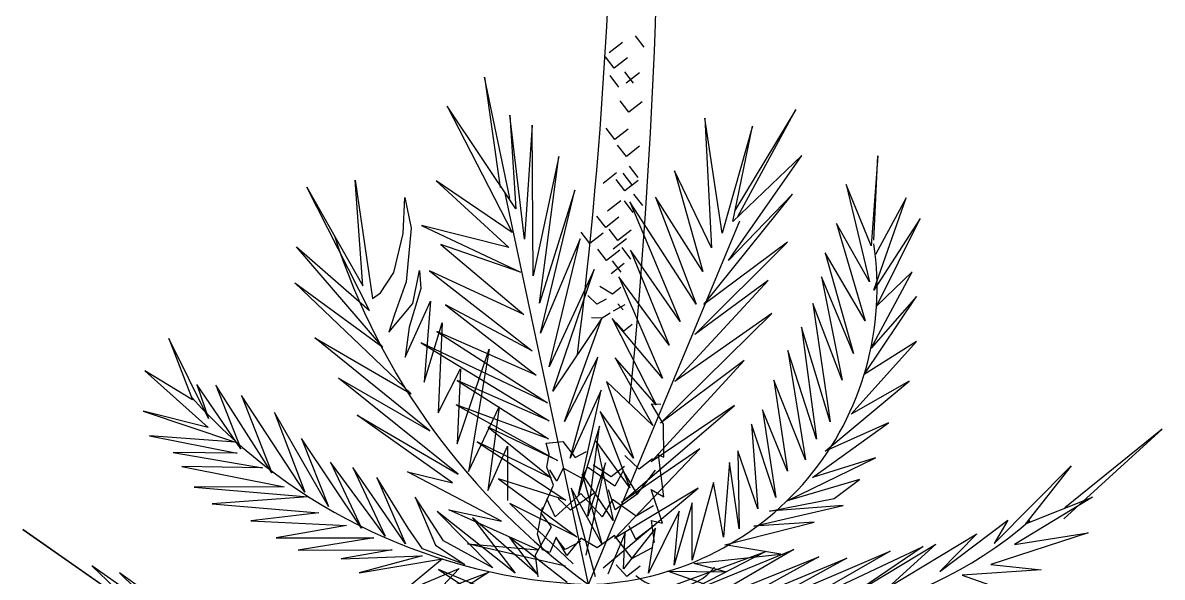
# Model space of a CAD drawing. Header units: millimetres. Extents: x 0 to 1800, y 0 to 1200.
# Drawn here: x 1654.2 to 1728.1, y 590.2 to 626.1 of the extents above; entities that cross this region are included whole.
import ezdxf

# ---------------------------------------------------------------- set-up
doc = ezdxf.new("R2010")
doc.units = ezdxf.units.MM

msp = doc.modelspace()

# ---------------------------------------------------------------- linework, layer by layer
at = {"color": 249}
msp.add_line((1694.515, 624.555), (1693.948, 625.296), dxfattribs=at)
msp.add_line((1694.515, 624.555), (1693.948, 625.296), dxfattribs=at)
at = {"color": 3}
for p, q in [((1693.102, 624.86), (1692.244, 624.184)), ((1693.102, 624.86), (1692.244, 624.184)), ((1692.572, 623.184), (1692.005, 623.925)), ((1692.572, 623.184), (1692.005, 623.925)), ((1693.431, 623.86), (1692.572, 623.184)), ((1693.431, 623.86), (1692.572, 623.184)), ((1693.811, 622.211), (1693.244, 622.952)), ((1693.811, 622.211), (1693.244, 622.952)), ((1694.206, 622.888), (1693.347, 622.212)), ((1694.206, 622.888), (1693.347, 622.212)), ((1685.804, 614.766), (1684.162, 622.616)), ((1684.162, 622.616), (1685.165, 615.452)), ((1685.804, 614.766), (1684.162, 622.616)), ((1684.162, 622.616), (1685.165, 615.452)), ((1692.871, 621.968), (1692.304, 622.709)), ((1692.871, 621.968), (1692.304, 622.709)), ((1686.181, 614.069), (1681.727, 620.722)), ((1681.727, 620.722), (1685.952, 612.52)), ((1686.181, 614.069), (1681.727, 620.722)), ((1681.727, 620.722), (1685.952, 612.52)), ((1693.51, 620.333), (1692.943, 621.075)), ((1693.51, 620.333), (1692.943, 621.075)), ((1694.368, 621.01), (1693.51, 620.333)), ((1694.368, 621.01), (1693.51, 620.333)), ((1686.751, 612.096), (1685.808, 620.149)), ((1685.808, 620.149), (1686.181, 614.069)), ((1686.751, 612.096), (1685.808, 620.149)), ((1685.808, 620.149), (1686.181, 614.069)), ((1699.573, 612.485), (1698.437, 619.959)), ((1698.437, 619.959), (1698.87, 611.543)), ((1699.573, 612.485), (1698.437, 619.959)), ((1698.437, 619.959), (1698.87, 611.543)), ((1704.337, 620.511), (1700.384, 613.96)), ((1704.337, 620.511), (1700.384, 613.96)), ((1700.593, 613.564), (1704.337, 620.511)), ((1700.593, 613.564), (1704.337, 620.511)), ((1687.256, 619.496), (1686.751, 612.096)), ((1687.256, 619.496), (1686.751, 612.096)), ((1687.302, 609.726), (1687.256, 619.496)), ((1687.302, 609.726), (1687.256, 619.496)), ((1692.603, 618.564), (1692.036, 619.305)), ((1692.603, 618.564), (1692.036, 619.305)), ((1693.461, 619.24), (1692.603, 618.564)), ((1693.461, 619.24), (1692.603, 618.564)), ((1701.535, 619.431), (1699.573, 612.485)), ((1701.535, 619.431), (1699.573, 612.485)), ((1700.267, 613.239), (1701.535, 619.431)), ((1700.267, 613.239), (1701.535, 619.431)), ((1693.356, 617.461), (1692.789, 618.203)), ((1693.356, 617.461), (1692.789, 618.203)), ((1694.214, 618.138), (1693.356, 617.461)), ((1694.214, 618.138), (1693.356, 617.461)), ((1688.965, 617.46), (1687.302, 609.726)), ((1688.965, 617.46), (1687.302, 609.726)), ((1687.714, 607.948), (1688.965, 617.46)), ((1687.714, 607.948), (1688.965, 617.46)), ((1699.984, 610.707), (1704.728, 617.526)), ((1699.984, 610.707), (1704.728, 617.526)), ((1704.728, 617.526), (1700.267, 613.239)), ((1704.728, 617.526), (1700.267, 613.239)), ((1709.652, 617.501), (1709.218, 611.658)), ((1709.652, 617.501), (1709.218, 611.658)), ((1709.402, 612.036), (1709.652, 617.501)), ((1709.402, 612.036), (1709.652, 617.501)), ((1692.707, 616.395), (1691.849, 615.719)), ((1692.707, 616.395), (1691.849, 615.719)), ((1693.717, 615.634), (1693.15, 616.375)), ((1693.717, 615.634), (1693.15, 616.375)), ((1694.121, 616.09), (1693.554, 616.831)), ((1694.121, 616.09), (1693.554, 616.831)), ((1698.87, 611.543), (1696.478, 616.531)), ((1696.478, 616.531), (1698.307, 609.998)), ((1698.87, 611.543), (1696.478, 616.531)), ((1696.478, 616.531), (1698.307, 609.998)), ((1676.27, 609.057), (1675.765, 615.916)), ((1675.765, 615.916), (1676.892, 608.243)), ((1676.27, 609.057), (1675.765, 615.916)), ((1675.765, 615.916), (1676.892, 608.243)), ((1685.952, 612.52), (1681.013, 615.876)), ((1681.013, 615.876), (1685.741, 611.556)), ((1685.952, 612.52), (1681.013, 615.876)), ((1681.013, 615.876), (1685.741, 611.556)), ((1693.255, 615.238), (1692.688, 615.979)), ((1693.255, 615.238), (1692.688, 615.979)), ((1694.113, 615.914), (1693.255, 615.238)), ((1694.113, 615.914), (1693.255, 615.238)), ((1709.218, 611.658), (1707.597, 615.637)), ((1707.597, 615.637), (1709.111, 609.317)), ((1709.218, 611.658), (1707.597, 615.637)), ((1707.597, 615.637), (1709.111, 609.317)), ((1676.69, 607.466), (1672.623, 615.473)), ((1672.623, 615.473), (1676.27, 609.057)), ((1676.69, 607.466), (1672.623, 615.473)), ((1672.623, 615.473), (1676.27, 609.057)), ((1678.887, 612.455), (1678.994, 614.796)), ((1678.887, 612.455), (1678.994, 614.796)), ((1678.994, 614.796), (1679.396, 612.819)), ((1678.994, 614.796), (1679.396, 612.819)), ((1690.891, 589.679), (1685.488, 615.078)), ((1690.891, 589.679), (1685.488, 615.078)), ((1690.018, 615.266), (1687.714, 607.948)), ((1690.018, 615.266), (1687.714, 607.948)), ((1687.782, 605.987), (1690.018, 615.266)), ((1687.782, 605.987), (1690.018, 615.266)), ((1694.413, 614.282), (1693.846, 615.023)), ((1694.413, 614.282), (1693.846, 615.023)), ((1698.307, 609.998), (1695.247, 614.828)), ((1695.247, 614.828), (1697.885, 607.871)), ((1698.307, 609.998), (1695.247, 614.828)), ((1695.247, 614.828), (1697.885, 607.871)), ((1698.376, 607.849), (1704.121, 615.009)), ((1698.376, 607.849), (1704.121, 615.009)), ((1704.121, 615.009), (1699.984, 610.707)), ((1704.121, 615.009), (1699.984, 610.707)), ((1709.397, 608.788), (1711.493, 614.779)), ((1709.397, 608.788), (1711.493, 614.779)), ((1711.493, 614.779), (1709.502, 611.094)), ((1711.493, 614.779), (1709.502, 611.094)), ((1692.999, 614.588), (1692.141, 613.911)), ((1692.999, 614.588), (1692.141, 613.911)), ((1693.792, 613.836), (1693.225, 614.577)), ((1693.792, 613.836), (1693.225, 614.577)), ((1697.885, 607.871), (1693.588, 614.517)), ((1693.588, 614.517), (1696.849, 606.746)), ((1697.885, 607.871), (1693.588, 614.517)), ((1693.588, 614.517), (1696.849, 606.746)), ((1690.891, 589.679), (1700.717, 613.289)), ((1690.891, 589.679), (1700.717, 613.289)), ((1692.014, 612.85), (1691.447, 613.591)), ((1692.014, 612.85), (1691.447, 613.591)), ((1692.872, 613.526), (1692.014, 612.85)), ((1692.872, 613.526), (1692.014, 612.85)), ((1712.406, 613.435), (1709.397, 608.788)), ((1712.406, 613.435), (1709.397, 608.788)), ((1709.596, 607.759), (1712.406, 613.435)), ((1709.596, 607.759), (1712.406, 613.435)), ((1679.396, 612.819), (1679.069, 609.316)), ((1679.396, 612.819), (1679.069, 609.316)), ((1685.741, 611.556), (1680.064, 612.988)), ((1680.064, 612.988), (1686.485, 609.951)), ((1685.741, 611.556), (1680.064, 612.988)), ((1680.064, 612.988), (1686.485, 609.951)), ((1690.991, 611.818), (1690.424, 612.559)), ((1690.991, 611.818), (1690.424, 612.559)), ((1692.802, 612.005), (1692.235, 612.746)), ((1692.802, 612.005), (1692.235, 612.746)), ((1693.661, 612.681), (1692.802, 612.005)), ((1693.661, 612.681), (1692.802, 612.005)), ((1709.111, 609.317), (1706.989, 613.12)), ((1706.989, 613.12), (1708.838, 606.785)), ((1709.111, 609.317), (1706.989, 613.12)), ((1706.989, 613.12), (1708.838, 606.785)), ((1678.28, 609.938), (1678.887, 612.455)), ((1678.28, 609.938), (1678.887, 612.455)), ((1690.366, 612.119), (1687.782, 605.987)), ((1690.366, 612.119), (1687.782, 605.987)), ((1688.343, 603.815), (1690.366, 612.119)), ((1688.343, 603.815), (1690.366, 612.119)), ((1691.85, 612.494), (1690.991, 611.818)), ((1691.85, 612.494), (1690.991, 611.818)), ((1693.359, 612.114), (1692.5, 611.438)), ((1693.359, 612.114), (1692.5, 611.438)), ((1697.796, 605.917), (1703.811, 611.904)), ((1697.796, 605.917), (1703.811, 611.904)), ((1703.811, 611.904), (1698.376, 607.849)), ((1703.811, 611.904), (1698.376, 607.849)), ((1677.566, 605.081), (1671.953, 611.599)), ((1671.953, 611.599), (1676.69, 607.466)), ((1677.566, 605.081), (1671.953, 611.599)), ((1671.953, 611.599), (1676.69, 607.466)), ((1686.485, 609.951), (1681.318, 611.758)), ((1681.318, 611.758), (1686.695, 607.209)), ((1686.485, 609.951), (1681.318, 611.758)), ((1681.318, 611.758), (1686.695, 607.209)), ((1692.073, 610.701), (1691.506, 611.443)), ((1692.073, 610.701), (1691.506, 611.443)), ((1692.931, 611.378), (1692.073, 610.701)), ((1692.931, 611.378), (1692.073, 610.701)), ((1693.654, 610.805), (1693.087, 611.546)), ((1693.654, 610.805), (1693.087, 611.546)), ((1696.849, 606.746), (1693.613, 611.385)), ((1693.613, 611.385), (1696.119, 605.219)), ((1696.849, 606.746), (1693.613, 611.385)), ((1693.613, 611.385), (1696.119, 605.219)), ((1708.838, 606.785), (1706.242, 611.207)), ((1706.242, 611.207), (1708.081, 604.674)), ((1708.838, 606.785), (1706.242, 611.207)), ((1706.242, 611.207), (1708.081, 604.674)), ((1693.217, 610.514), (1692.358, 609.838)), ((1693.217, 610.514), (1692.358, 609.838)), ((1693.014, 609.943), (1692.447, 610.684)), ((1693.014, 609.943), (1692.447, 610.684)), ((1677.402, 608.606), (1678.28, 609.938)), ((1677.402, 608.606), (1678.28, 609.938)), ((1679.498, 607.924), (1679.93, 610.062)), ((1679.498, 607.924), (1679.93, 610.062)), ((1679.93, 610.062), (1680.034, 608.885)), ((1679.93, 610.062), (1680.034, 608.885)), ((1686.695, 607.209), (1680.579, 610.033)), ((1680.579, 610.033), (1687.237, 604.839)), ((1686.695, 607.209), (1680.579, 610.033)), ((1680.579, 610.033), (1687.237, 604.839)), ((1691.261, 610.132), (1688.343, 603.815)), ((1691.261, 610.132), (1688.343, 603.815)), ((1688.596, 602.232), (1691.261, 610.132)), ((1688.596, 602.232), (1691.261, 610.132)), ((1696.119, 605.219), (1692.874, 609.659)), ((1692.874, 609.659), (1695.697, 603.081)), ((1696.119, 605.219), (1692.874, 609.659)), ((1692.874, 609.659), (1695.697, 603.081)), ((1708.081, 604.674), (1706.013, 609.646)), ((1706.013, 609.646), (1707.343, 602.948)), ((1708.081, 604.674), (1706.013, 609.646)), ((1706.013, 609.646), (1707.343, 602.948)), ((1709.225, 605.02), (1711.884, 609.976)), ((1709.225, 605.02), (1711.884, 609.976)), ((1711.884, 609.976), (1709.596, 607.759)), ((1711.884, 609.976), (1709.596, 607.759)), ((1679.398, 602.066), (1671.846, 609.258)), ((1671.846, 609.258), (1677.566, 605.081)), ((1679.398, 602.066), (1671.846, 609.258)), ((1671.846, 609.258), (1677.566, 605.081)), ((1679.069, 609.316), (1678.323, 607.204)), ((1679.069, 609.316), (1678.323, 607.204)), ((1680.034, 608.885), (1679.27, 606.375)), ((1680.034, 608.885), (1679.27, 606.375)), ((1692.449, 608.536), (1691.644, 609.018)), ((1692.449, 608.536), (1691.644, 609.018)), ((1692.99, 608.957), (1692.449, 608.536)), ((1692.99, 608.957), (1692.449, 608.536)), ((1696.504, 602.857), (1702.555, 609.417)), ((1696.504, 602.857), (1702.555, 609.417)), ((1702.555, 609.417), (1697.796, 605.917)), ((1702.555, 609.417), (1697.796, 605.917)), ((1676.892, 608.243), (1677.402, 608.606)), ((1676.892, 608.243), (1677.402, 608.606)), ((1691.434, 607.867), (1690.859, 608.432)), ((1691.434, 607.867), (1690.859, 608.432)), ((1692.05, 608.202), (1691.434, 607.867)), ((1692.05, 608.202), (1691.434, 607.867)), ((1708.782, 603.305), (1712.175, 608.368)), ((1708.782, 603.305), (1712.175, 608.368)), ((1712.175, 608.368), (1709.225, 605.02)), ((1712.175, 608.368), (1709.225, 605.02)), ((1677.945, 606.049), (1679.498, 607.924)), ((1677.945, 606.049), (1679.498, 607.924)), ((1679.013, 604.428), (1680.657, 608.071)), ((1679.013, 604.428), (1680.657, 608.071)), ((1680.657, 608.071), (1680.25, 602.812)), ((1680.657, 608.071), (1680.25, 602.812)), ((1687.237, 604.839), (1681.631, 607.827)), ((1681.631, 607.827), (1687.5, 603.267)), ((1687.237, 604.839), (1681.631, 607.827)), ((1681.631, 607.827), (1687.5, 603.267)), ((1693.263, 607.824), (1692.496, 607.413)), ((1693.263, 607.824), (1692.496, 607.413)), ((1693.151, 607.519), (1692.794, 607.898)), ((1693.151, 607.519), (1692.794, 607.898)), ((1707.343, 602.948), (1705.442, 607.913)), ((1705.442, 607.913), (1706.569, 600.24)), ((1707.343, 602.948), (1705.442, 607.913)), ((1705.442, 607.913), (1706.569, 600.24)), ((1678.323, 607.204), (1677.945, 606.049)), ((1678.323, 607.204), (1677.945, 606.049)), ((1680.25, 602.812), (1681.41, 606.664)), ((1680.25, 602.812), (1681.41, 606.664)), ((1681.41, 606.664), (1681.143, 600.813)), ((1681.41, 606.664), (1681.143, 600.813)), ((1691.767, 606.978), (1688.596, 602.232)), ((1691.767, 606.978), (1688.596, 602.232)), ((1689.333, 600.252), (1691.767, 606.978)), ((1689.333, 600.252), (1691.767, 606.978)), ((1691.776, 606.96), (1691.098, 606.991)), ((1691.776, 606.96), (1691.098, 606.991)), ((1692.313, 607.287), (1691.776, 606.96)), ((1692.313, 607.287), (1691.776, 606.96)), ((1695.697, 603.081), (1692.426, 606.948)), ((1692.426, 606.948), (1695.292, 601.34)), ((1695.697, 603.081), (1692.426, 606.948)), ((1692.426, 606.948), (1695.292, 601.34)), ((1693.186, 606.127), (1692.69, 606.689)), ((1693.186, 606.127), (1692.69, 606.689)), ((1695.563, 600.155), (1702.782, 607.261)), ((1695.563, 600.155), (1702.782, 607.261)), ((1702.782, 607.261), (1696.504, 602.857)), ((1702.782, 607.261), (1696.504, 602.857)), ((1679.27, 606.375), (1679.013, 604.428)), ((1679.27, 606.375), (1679.013, 604.428)), ((1687.5, 603.267), (1681.059, 606.094)), ((1681.059, 606.094), (1688.236, 601.475)), ((1687.5, 603.267), (1681.059, 606.094)), ((1681.059, 606.094), (1688.236, 601.475)), ((1693.728, 606.56), (1693.186, 606.127)), ((1693.728, 606.56), (1693.186, 606.127)), ((1706.569, 600.24), (1704.712, 606.387)), ((1704.712, 606.387), (1705.69, 599.107)), ((1706.569, 600.24), (1704.712, 606.387)), ((1704.712, 606.387), (1705.69, 599.107)), ((1666.259, 600.449), (1663.689, 605.644)), ((1663.689, 605.644), (1665.211, 601.658)), ((1666.259, 600.449), (1663.689, 605.644)), ((1663.689, 605.644), (1665.211, 601.658)), ((1680.599, 599.666), (1673.161, 605.681)), ((1673.161, 605.681), (1679.398, 602.066)), ((1680.599, 599.666), (1673.161, 605.681)), ((1673.161, 605.681), (1679.398, 602.066)), ((1688.236, 601.475), (1680.041, 605.367)), ((1680.041, 605.367), (1688.35, 600.297)), ((1688.236, 601.475), (1680.041, 605.367)), ((1680.041, 605.367), (1688.35, 600.297)), ((1707.926, 600.729), (1712.171, 605.46)), ((1707.926, 600.729), (1712.171, 605.46)), ((1712.171, 605.46), (1708.782, 603.305)), ((1712.171, 605.46), (1708.782, 603.305)), ((1682.372, 598.811), (1684.455, 604.966)), ((1682.372, 598.811), (1684.455, 604.966)), ((1684.455, 604.966), (1683.108, 597.018)), ((1684.455, 604.966), (1683.108, 597.018)), ((1691.494, 604.445), (1689.333, 600.252)), ((1691.494, 604.445), (1689.333, 600.252)), ((1689.717, 597.889), (1691.494, 604.445)), ((1689.717, 597.889), (1691.494, 604.445)), ((1705.69, 599.107), (1703.825, 604.868)), ((1703.825, 604.868), (1704.979, 597.779)), ((1705.69, 599.107), (1703.825, 604.868)), ((1703.825, 604.868), (1704.979, 597.779)), ((1681.143, 600.813), (1682.594, 603.679)), ((1681.143, 600.813), (1682.594, 603.679)), ((1682.594, 603.679), (1682.372, 598.811)), ((1682.594, 603.679), (1682.372, 598.811)), ((1695.292, 601.34), (1692.634, 604.393)), ((1692.634, 604.393), (1695.063, 599.991)), ((1695.292, 601.34), (1692.634, 604.393)), ((1692.634, 604.393), (1695.063, 599.991)), ((1694.956, 597.65), (1700.998, 604.211)), ((1694.956, 597.65), (1700.998, 604.211)), ((1700.998, 604.211), (1695.563, 600.155)), ((1700.998, 604.211), (1695.563, 600.155)), ((1665.211, 601.658), (1662.135, 603.545)), ((1662.135, 603.545), (1666.233, 599.875)), ((1665.211, 601.658), (1662.135, 603.545)), ((1662.135, 603.545), (1666.233, 599.875)), ((1682.44, 596.849), (1674.686, 603.066)), ((1674.686, 603.066), (1680.599, 599.666)), ((1682.44, 596.849), (1674.686, 603.066)), ((1674.686, 603.066), (1680.599, 599.666)), ((1704.979, 597.779), (1702.91, 602.951)), ((1702.91, 602.951), (1703.794, 597.048)), ((1704.979, 597.779), (1702.91, 602.951)), ((1702.91, 602.951), (1703.794, 597.048)), ((1668.355, 598.477), (1665.503, 602.664)), ((1665.503, 602.664), (1666.259, 600.449)), ((1668.355, 598.477), (1665.503, 602.664)), ((1665.503, 602.664), (1666.259, 600.449)), ((1670.363, 596.931), (1666.722, 602.609)), ((1666.722, 602.609), (1668.355, 598.477)), ((1670.363, 596.931), (1666.722, 602.609)), ((1666.722, 602.609), (1668.355, 598.477)), ((1688.35, 600.297), (1682.392, 602.914)), ((1682.392, 602.914), (1688.296, 599.127)), ((1688.35, 600.297), (1682.392, 602.914)), ((1682.392, 602.914), (1688.296, 599.127)), ((1691.72, 602.289), (1689.717, 597.889)), ((1691.72, 602.289), (1689.717, 597.889)), ((1690.259, 595.519), (1691.72, 602.289)), ((1690.259, 595.519), (1691.72, 602.289)), ((1695.063, 599.991), (1692.072, 602.859)), ((1692.072, 602.859), (1693.815, 597.89)), ((1695.063, 599.991), (1692.072, 602.859)), ((1692.072, 602.859), (1693.815, 597.89)), ((1706.241, 598.343), (1711.688, 602.879)), ((1706.241, 598.343), (1711.688, 602.879)), ((1711.688, 602.879), (1707.926, 600.729)), ((1711.688, 602.879), (1707.926, 600.729)), ((1672.493, 595.673), (1668.396, 601.946)), ((1668.396, 601.946), (1670.363, 596.931)), ((1672.493, 595.673), (1668.396, 601.946)), ((1668.396, 601.946), (1670.363, 596.931)), ((1666.233, 599.875), (1662.016, 600.936)), ((1662.016, 600.936), (1668.012, 598.926)), ((1666.233, 599.875), (1662.016, 600.936)), ((1662.016, 600.936), (1668.012, 598.926)), ((1674.036, 594.735), (1670.542, 600.84)), ((1670.542, 600.84), (1672.493, 595.673)), ((1674.036, 594.735), (1670.542, 600.84)), ((1670.542, 600.84), (1672.493, 595.673)), ((1688.296, 599.127), (1682.32, 601.346)), ((1682.32, 601.346), (1688.883, 597.728)), ((1688.296, 599.127), (1682.32, 601.346)), ((1682.32, 601.346), (1688.883, 597.728)), ((1683.108, 597.018), (1685.102, 601.219)), ((1683.108, 597.018), (1685.102, 601.219)), ((1685.102, 601.219), (1684.362, 595.788)), ((1685.102, 601.219), (1684.362, 595.788)), ((1693.815, 597.89), (1691.658, 600.92)), ((1691.658, 600.92), (1693.569, 595.955)), ((1693.815, 597.89), (1691.658, 600.92)), ((1691.658, 600.92), (1693.569, 595.955)), ((1693.033, 594.994), (1700.373, 601.308)), ((1693.033, 594.994), (1700.373, 601.308)), ((1700.373, 601.308), (1694.956, 597.65)), ((1700.373, 601.308), (1694.956, 597.65)), ((1695.757, 600.088), (1694.98, 601.413)), ((1694.98, 601.413), (1695.58, 601.386)), ((1695.757, 600.088), (1694.98, 601.413)), ((1694.98, 601.413), (1695.58, 601.386)), ((1703.794, 597.048), (1702.173, 601.027)), ((1702.173, 601.027), (1703.055, 595.322)), ((1703.794, 597.048), (1702.173, 601.027)), ((1702.173, 601.027), (1703.055, 595.322)), ((1682.089, 596.279), (1675.887, 600.666)), ((1675.887, 600.666), (1682.44, 596.849)), ((1682.089, 596.279), (1675.887, 600.666)), ((1675.887, 600.666), (1682.44, 596.849)), ((1695.777, 597.941), (1695.757, 600.088)), ((1695.777, 597.941), (1695.757, 600.088)), ((1703.055, 595.322), (1701.47, 600.085)), ((1701.47, 600.085), (1701.879, 594.59)), ((1703.055, 595.322), (1701.47, 600.085)), ((1701.47, 600.085), (1701.879, 594.59)), ((1705.425, 596.633), (1710.344, 600.185)), ((1705.425, 596.633), (1710.344, 600.185)), ((1710.344, 600.185), (1706.241, 598.343)), ((1710.344, 600.185), (1706.241, 598.343)), ((1668.012, 598.926), (1662.425, 599.322)), ((1662.425, 599.322), (1668.106, 598.195)), ((1668.012, 598.926), (1662.425, 599.322)), ((1662.425, 599.322), (1668.106, 598.195)), ((1688.883, 597.728), (1684.391, 599.891)), ((1684.391, 599.891), (1688.505, 596.573)), ((1688.883, 597.728), (1684.391, 599.891)), ((1684.391, 599.891), (1688.505, 596.573)), ((1691.614, 599.949), (1690.259, 595.519)), ((1691.614, 599.949), (1690.259, 595.519)), ((1690.855, 594.12), (1691.614, 599.949)), ((1690.855, 594.12), (1691.614, 599.949)), ((1721.721, 593.954), (1728.102, 599.764)), ((1721.721, 593.954), (1728.102, 599.764)), ((1728.102, 599.764), (1721.794, 594.668)), ((1728.102, 599.764), (1721.794, 594.668)), ((1676.168, 593.336), (1672.287, 599.165)), ((1672.287, 599.165), (1674.036, 594.735)), ((1676.168, 593.336), (1672.287, 599.165)), ((1672.287, 599.165), (1674.036, 594.735)), ((1688.505, 596.573), (1683.688, 598.938)), ((1683.688, 598.938), (1689.425, 595.159)), ((1688.505, 596.573), (1683.688, 598.938)), ((1683.688, 598.938), (1689.425, 595.159)), ((1684.362, 595.788), (1685.645, 598.661)), ((1684.362, 595.788), (1685.645, 598.661)), ((1685.645, 598.661), (1685.652, 595.143)), ((1685.645, 598.661), (1685.652, 595.143)), ((1688.146, 598.864), (1689.224, 598.955)), ((1688.146, 598.864), (1689.224, 598.955)), ((1688.35, 598.139), (1688.146, 598.864)), ((1688.35, 598.139), (1688.146, 598.864)), ((1689.224, 598.955), (1690.024, 597.922)), ((1689.224, 598.955), (1690.024, 597.922)), ((1693.569, 595.955), (1691.402, 598.985)), ((1691.402, 598.985), (1692.488, 593.846)), ((1693.569, 595.955), (1691.402, 598.985)), ((1691.402, 598.985), (1692.488, 593.846)), ((1668.106, 598.195), (1663.962, 598.243)), ((1663.962, 598.243), (1669.767, 597.252)), ((1668.106, 598.195), (1663.962, 598.243)), ((1663.962, 598.243), (1669.767, 597.252)), ((1688.193, 597.29), (1688.35, 598.139)), ((1688.193, 597.29), (1688.35, 598.139)), ((1690.024, 597.922), (1690.761, 598.311)), ((1690.024, 597.922), (1690.761, 598.311)), ((1692.592, 592.669), (1698.116, 598.479)), ((1692.592, 592.669), (1698.116, 598.479)), ((1698.116, 598.479), (1693.033, 594.994)), ((1698.116, 598.479), (1693.033, 594.994)), ((1694.185, 597.158), (1693.261, 598.056)), ((1694.185, 597.158), (1693.261, 598.056)), ((1695.053, 597.833), (1694.185, 597.158)), ((1695.053, 597.833), (1694.185, 597.158)), ((1695.778, 595.373), (1695.43, 598.098)), ((1695.43, 598.098), (1695.777, 597.941)), ((1695.778, 595.373), (1695.43, 598.098)), ((1695.43, 598.098), (1695.777, 597.941)), ((1701.879, 594.59), (1700.574, 598.367)), ((1700.574, 598.367), (1700.667, 593.285)), ((1701.879, 594.59), (1700.574, 598.367)), ((1700.574, 598.367), (1700.667, 593.285)), ((1703.779, 595.113), (1709.511, 597.901)), ((1703.779, 595.113), (1709.511, 597.901)), ((1709.511, 597.901), (1705.425, 596.633)), ((1709.511, 597.901), (1705.425, 596.633)), ((1669.767, 597.252), (1664.531, 597.338)), ((1664.531, 597.338), (1671.169, 596.027)), ((1669.767, 597.252), (1664.531, 597.338)), ((1664.531, 597.338), (1671.169, 596.027)), ((1677.721, 592.82), (1674.167, 597.625)), ((1674.167, 597.625), (1676.168, 593.336)), ((1677.721, 592.82), (1674.167, 597.625)), ((1674.167, 597.625), (1676.168, 593.336)), ((1679.038, 592.326), (1675.609, 597.267)), ((1675.609, 597.267), (1677.721, 592.82)), ((1679.038, 592.326), (1675.609, 597.267)), ((1675.609, 597.267), (1677.721, 592.82)), ((1688.623, 596.133), (1688.193, 597.29)), ((1688.623, 596.133), (1688.193, 597.29)), ((1688.846, 596.381), (1688.397, 597.129)), ((1688.846, 596.381), (1688.397, 597.129)), ((1689.259, 597.23), (1688.846, 596.381)), ((1689.259, 597.23), (1688.846, 596.381)), ((1690.441, 596.59), (1689.259, 597.23)), ((1690.441, 596.59), (1689.259, 597.23)), ((1690.838, 597.299), (1690.441, 596.59)), ((1690.838, 597.299), (1690.441, 596.59)), ((1690.739, 591.581), (1691.998, 597.586)), ((1690.739, 591.581), (1691.998, 597.586)), ((1692.613, 596.057), (1690.838, 597.299)), ((1692.613, 596.057), (1690.838, 597.299)), ((1691.998, 597.586), (1690.855, 594.12)), ((1691.998, 597.586), (1690.855, 594.12)), ((1692.361, 596.678), (1691.194, 597.435)), ((1692.361, 596.678), (1691.194, 597.435)), ((1693.228, 597.342), (1692.361, 596.678)), ((1693.228, 597.342), (1692.361, 596.678)), ((1693.141, 597.053), (1692.613, 596.057)), ((1693.141, 597.053), (1692.613, 596.057)), ((1694.048, 595.557), (1693.141, 597.053)), ((1694.048, 595.557), (1693.141, 597.053)), ((1695.222, 597.099), (1694.048, 595.557)), ((1695.222, 597.099), (1694.048, 595.557)), ((1700.047, 597.606), (1699.657, 592.745)), ((1700.047, 597.606), (1699.657, 592.745)), ((1700.667, 593.285), (1700.047, 597.606)), ((1700.667, 593.285), (1700.047, 597.606)), ((1717.201, 592.332), (1722.198, 597.381)), ((1717.201, 592.332), (1722.198, 597.381)), ((1722.198, 597.381), (1719.229, 593.611)), ((1722.198, 597.381), (1719.229, 593.611)), ((1679.212, 593.338), (1677.165, 596.621)), ((1677.165, 596.621), (1679.038, 592.326)), ((1679.212, 593.338), (1677.165, 596.621)), ((1677.165, 596.621), (1679.038, 592.326)), ((1685.255, 593.789), (1679.167, 596.999)), ((1679.167, 596.999), (1682.089, 596.279)), ((1685.255, 593.789), (1679.167, 596.999)), ((1679.167, 596.999), (1682.089, 596.279)), ((1689.425, 595.159), (1685.055, 596.531)), ((1685.055, 596.531), (1690.134, 592.781)), ((1689.425, 595.159), (1685.055, 596.531)), ((1685.055, 596.531), (1690.134, 592.781)), ((1692.488, 593.846), (1690.488, 596.869)), ((1690.488, 596.869), (1691.758, 592.32)), ((1692.488, 593.846), (1690.488, 596.869)), ((1690.488, 596.869), (1691.758, 592.32)), ((1699.002, 596.293), (1697.62, 591.267)), ((1699.002, 596.293), (1697.62, 591.267)), ((1699.657, 592.745), (1699.002, 596.293)), ((1699.657, 592.745), (1699.002, 596.293)), ((1708.472, 596.494), (1703.779, 595.113)), ((1708.472, 596.494), (1703.779, 595.113)), ((1706.83, 595.267), (1708.472, 596.494)), ((1706.83, 595.267), (1708.472, 596.494)), ((1671.169, 596.027), (1665.317, 596.001)), ((1671.169, 596.027), (1665.317, 596.001)), ((1665.317, 596.001), (1672.725, 595.369)), ((1665.317, 596.001), (1672.725, 595.369)), ((1687.82, 594.305), (1688.623, 596.133)), ((1687.82, 594.305), (1688.623, 596.133)), ((1690.395, 595.583), (1688.74, 594.064)), ((1690.395, 595.583), (1688.74, 594.064)), ((1691.237, 595.58), (1689.74, 594.511)), ((1691.237, 595.58), (1689.74, 594.511)), ((1691.758, 592.32), (1689.785, 595.928)), ((1689.785, 595.928), (1691.336, 590.193)), ((1691.758, 592.32), (1689.785, 595.928)), ((1689.785, 595.928), (1691.336, 590.193)), ((1691.794, 594.066), (1690.395, 595.583)), ((1691.794, 594.066), (1690.395, 595.583)), ((1691.854, 590.756), (1698.001, 595.94)), ((1691.854, 590.756), (1698.001, 595.94)), ((1692.627, 594.52), (1692.203, 595.818)), ((1692.627, 594.52), (1692.203, 595.818)), ((1698.001, 595.94), (1692.592, 592.669)), ((1698.001, 595.94), (1692.592, 592.669)), ((1694.114, 595.59), (1692.627, 594.52)), ((1694.114, 595.59), (1692.627, 594.52)), ((1695.7, 593.664), (1694.963, 595.844)), ((1694.963, 595.844), (1695.778, 595.373)), ((1695.7, 593.664), (1694.963, 595.844)), ((1694.963, 595.844), (1695.778, 595.373)), ((1672.725, 595.369), (1666.49, 594.927)), ((1672.725, 595.369), (1666.49, 594.927)), ((1666.49, 594.927), (1673.406, 594.33)), ((1666.49, 594.927), (1673.406, 594.33)), ((1681.489, 592.507), (1679.668, 595.346)), ((1679.668, 595.346), (1680.984, 592.237)), ((1681.489, 592.507), (1679.668, 595.346)), ((1679.668, 595.346), (1680.984, 592.237)), ((1690.134, 592.781), (1685.8, 594.937)), ((1685.8, 594.937), (1689.897, 591.033)), ((1690.134, 592.781), (1685.8, 594.937)), ((1685.8, 594.937), (1689.897, 591.033)), ((1688.74, 594.064), (1688.193, 595.25)), ((1688.74, 594.064), (1688.193, 595.25)), ((1689.74, 594.511), (1688.937, 595.263)), ((1689.74, 594.511), (1688.937, 595.263)), ((1692.446, 595.197), (1691.794, 594.066)), ((1692.446, 595.197), (1691.794, 594.066)), ((1693.983, 594.118), (1692.446, 595.197)), ((1693.983, 594.118), (1692.446, 595.197)), ((1697.622, 594.984), (1696.452, 590.933)), ((1697.622, 594.984), (1696.452, 590.933)), ((1697.62, 591.267), (1697.622, 594.984)), ((1697.62, 591.267), (1697.622, 594.984)), ((1701.626, 593.476), (1707.42, 594.807)), ((1701.626, 593.476), (1707.42, 594.807)), ((1702.645, 594.438), (1706.83, 595.267)), ((1702.645, 594.438), (1706.83, 595.267)), ((1707.42, 594.807), (1702.645, 594.438)), ((1707.42, 594.807), (1702.645, 594.438)), ((1723.583, 595.359), (1718.518, 592.272)), ((1723.583, 595.359), (1718.518, 592.272)), ((1719.229, 593.611), (1723.583, 595.359)), ((1719.229, 593.611), (1723.583, 595.359)), ((1673.406, 594.33), (1668.999, 593.804)), ((1673.406, 594.33), (1668.999, 593.804)), ((1686.14, 590.407), (1681.083, 594.413)), ((1681.083, 594.413), (1684.699, 590.766)), ((1686.14, 590.407), (1681.083, 594.413)), ((1681.083, 594.413), (1684.699, 590.766)), ((1687.633, 591.922), (1681.842, 594.531)), ((1681.842, 594.531), (1685.255, 593.789)), ((1687.633, 591.922), (1681.842, 594.531)), ((1681.842, 594.531), (1685.255, 593.789)), ((1687.596, 592.955), (1687.921, 594.676)), ((1687.596, 592.955), (1687.921, 594.676)), ((1688.499, 593.418), (1687.82, 594.305)), ((1688.499, 593.418), (1687.82, 594.305)), ((1695.116, 594.782), (1693.983, 594.118)), ((1695.116, 594.782), (1693.983, 594.118)), ((1696.78, 594.436), (1694.794, 590.422)), ((1696.78, 594.436), (1694.794, 590.422)), ((1696.452, 590.933), (1696.78, 594.436)), ((1696.452, 590.933), (1696.78, 594.436)), ((1668.999, 593.804), (1675.201, 593.521)), ((1668.999, 593.804), (1675.201, 593.521)), ((1675.201, 593.521), (1670.653, 592.708)), ((1675.201, 593.521), (1670.653, 592.708)), ((1680.126, 591.995), (1679.212, 593.338)), ((1680.126, 591.995), (1679.212, 593.338)), ((1687.595, 590.34), (1683.38, 594.016)), ((1683.38, 594.016), (1686.14, 590.407)), ((1687.595, 590.34), (1683.38, 594.016)), ((1683.38, 594.016), (1686.14, 590.407)), ((1687.451, 591.613), (1688.499, 593.418)), ((1687.451, 591.613), (1688.499, 593.418)), ((1695.252, 593.333), (1693.162, 590.696)), ((1695.252, 593.333), (1693.162, 590.696)), ((1693.978, 592.606), (1693.535, 593.482)), ((1693.978, 592.606), (1693.535, 593.482)), ((1695.222, 593.546), (1693.978, 592.606)), ((1695.222, 593.546), (1693.978, 592.606)), ((1694.794, 590.422), (1695.252, 593.333)), ((1694.794, 590.422), (1695.252, 593.333)), ((1695.17, 592.399), (1694.989, 593.838)), ((1694.989, 593.838), (1695.7, 593.664)), ((1695.17, 592.399), (1694.989, 593.838)), ((1694.989, 593.838), (1695.7, 593.664)), ((1699.749, 592.26), (1705.538, 593.732)), ((1699.749, 592.26), (1705.538, 593.732)), ((1705.538, 593.732), (1701.626, 593.476)), ((1705.538, 593.732), (1701.626, 593.476)), ((1713.671, 590.534), (1718.097, 593.85)), ((1713.671, 590.534), (1718.097, 593.85)), ((1718.097, 593.85), (1717.201, 592.332)), ((1718.097, 593.85), (1717.201, 592.332)), ((1661.688, 588.028), (1654.214, 593.247)), ((1654.214, 593.247), (1662.328, 587.6)), ((1661.688, 588.028), (1654.214, 593.247)), ((1654.214, 593.247), (1662.328, 587.6)), ((1670.653, 592.708), (1676.987, 592.712)), ((1670.653, 592.708), (1676.987, 592.712)), ((1676.987, 592.712), (1672.075, 591.916)), ((1676.987, 592.712), (1672.075, 591.916)), ((1689.522, 589.819), (1685.764, 592.746)), ((1685.764, 592.746), (1687.595, 590.34)), ((1689.522, 589.819), (1685.764, 592.746)), ((1685.764, 592.746), (1687.595, 590.34)), ((1687.913, 591.921), (1687.596, 592.955)), ((1687.913, 591.921), (1687.596, 592.955)), ((1688.809, 592.759), (1688.399, 591.758)), ((1688.809, 592.759), (1688.399, 591.758)), ((1689.483, 591.568), (1688.809, 592.759)), ((1689.483, 591.568), (1688.809, 592.759)), ((1690.391, 592.687), (1689.483, 591.568)), ((1690.391, 592.687), (1689.483, 591.568)), ((1691.456, 592.052), (1690.391, 592.687)), ((1691.456, 592.052), (1690.391, 592.687)), ((1692.586, 592.868), (1691.456, 592.052)), ((1692.586, 592.868), (1691.456, 592.052)), ((1693.268, 593.037), (1692.16, 590.343)), ((1693.268, 593.037), (1692.16, 590.343)), ((1693.739, 591.373), (1692.586, 592.868)), ((1693.739, 591.373), (1692.586, 592.868)), ((1693.162, 590.696), (1693.268, 593.037)), ((1693.162, 590.696), (1693.268, 593.037)), ((1710.345, 589.514), (1716.087, 592.969)), ((1710.345, 589.514), (1716.087, 592.969)), ((1716.087, 592.969), (1713.671, 590.534)), ((1716.087, 592.969), (1713.671, 590.534)), ((1723.31, 593.026), (1716.981, 590.97)), ((1723.31, 593.026), (1716.981, 590.97)), ((1718.518, 592.272), (1723.31, 593.026)), ((1718.518, 592.272), (1723.31, 593.026)), ((1672.075, 591.916), (1678.173, 591.931)), ((1672.075, 591.916), (1678.173, 591.931)), ((1678.173, 591.931), (1674.856, 591.356)), ((1678.173, 591.931), (1674.856, 591.356)), ((1682.877, 590.99), (1680.126, 591.995)), ((1682.877, 590.99), (1680.126, 591.995)), ((1680.984, 592.237), (1682.877, 590.99)), ((1680.984, 592.237), (1682.877, 590.99)), ((1684.699, 590.766), (1681.489, 592.507)), ((1684.699, 590.766), (1681.489, 592.507)), ((1689.397, 590.868), (1683.061, 592.33)), ((1683.061, 592.33), (1687.633, 591.922)), ((1689.397, 590.868), (1683.061, 592.33)), ((1683.061, 592.33), (1687.633, 591.922)), ((1688.399, 591.758), (1687.913, 591.921)), ((1688.399, 591.758), (1687.913, 591.921)), ((1689.388, 591.959), (1688.932, 592.543)), ((1689.388, 591.959), (1688.932, 592.543)), ((1690.376, 592.477), (1689.388, 591.959)), ((1690.376, 592.477), (1689.388, 591.959)), ((1694.991, 592.032), (1693.739, 591.373)), ((1694.991, 592.032), (1693.739, 591.373)), ((1696.522, 588.784), (1704.221, 591.951)), ((1696.522, 588.784), (1704.221, 591.951)), ((1704.221, 591.951), (1697.978, 588.319)), ((1704.221, 591.951), (1697.978, 588.319)), ((1703.375, 591.649), (1699.749, 592.26)), ((1703.375, 591.649), (1699.749, 592.26)), ((1701.41, 587.975), (1710.451, 591.854)), ((1701.41, 587.975), (1710.451, 591.854)), ((1703.543, 587.877), (1712.603, 592.155)), ((1703.543, 587.877), (1712.603, 592.155)), ((1710.451, 591.854), (1703.543, 587.877)), ((1710.451, 591.854), (1703.543, 587.877)), ((1708.028, 589.033), (1713.427, 592.305)), ((1708.028, 589.033), (1713.427, 592.305)), ((1712.603, 592.155), (1708.028, 589.033)), ((1712.603, 592.155), (1708.028, 589.033)), ((1713.427, 592.305), (1710.345, 589.514)), ((1713.427, 592.305), (1710.345, 589.514)), ((1674.856, 591.356), (1680.105, 591.55)), ((1674.856, 591.356), (1680.105, 591.55)), ((1680.105, 591.55), (1676.036, 590.434)), ((1680.105, 591.55), (1676.036, 590.434)), ((1676.036, 590.434), (1681.436, 591.349)), ((1676.036, 590.434), (1681.436, 591.349)), ((1681.436, 591.349), (1678.774, 589.148)), ((1681.436, 591.349), (1678.774, 589.148)), ((1687.632, 590.175), (1687.451, 591.613)), ((1687.632, 590.175), (1687.451, 591.613)), ((1694.389, 588.881), (1702.403, 591.834)), ((1694.389, 588.881), (1702.403, 591.834)), ((1702.403, 591.834), (1696.522, 588.784)), ((1702.403, 591.834), (1696.522, 588.784)), ((1697.743, 591.038), (1703.375, 591.649)), ((1697.743, 591.038), (1703.375, 591.649)), ((1697.978, 588.319), (1705.834, 591.478)), ((1697.978, 588.319), (1705.834, 591.478)), ((1705.834, 591.478), (1699.611, 588.057)), ((1705.834, 591.478), (1699.611, 588.057)), ((1699.611, 588.057), (1707.643, 591.396)), ((1699.611, 588.057), (1707.643, 591.396)), ((1707.643, 591.396), (1701.41, 587.975)), ((1707.643, 591.396), (1701.41, 587.975)), ((1663.469, 587.548), (1658.697, 590.897)), ((1658.697, 590.897), (1661.688, 588.028)), ((1663.469, 587.548), (1658.697, 590.897)), ((1658.697, 590.897), (1661.688, 588.028)), ((1666.049, 586.457), (1660.488, 590.428)), ((1660.488, 590.428), (1663.469, 587.548)), ((1666.049, 586.457), (1660.488, 590.428)), ((1660.488, 590.428), (1663.469, 587.548)), ((1678.774, 589.148), (1682.501, 590.725)), ((1678.774, 589.148), (1682.501, 590.725)), ((1682.501, 590.725), (1681.091, 589.195)), ((1682.501, 590.725), (1681.091, 589.195)), ((1681.091, 589.195), (1684.44, 590.484)), ((1681.091, 589.195), (1684.44, 590.484)), ((1686.972, 588.235), (1681.173, 590.657)), ((1681.173, 590.657), (1685.954, 587.507)), ((1686.972, 588.235), (1681.173, 590.657)), ((1681.173, 590.657), (1685.954, 587.507)), ((1684.44, 590.484), (1682.552, 589.269)), ((1684.44, 590.484), (1682.552, 589.269)), ((1693.385, 590.205), (1692.7, 590.952)), ((1693.385, 590.205), (1692.7, 590.952)), ((1694.253, 590.881), (1693.385, 590.205)), ((1694.253, 590.881), (1693.385, 590.205)), ((1698.411, 589.706), (1696.016, 590.543)), ((1696.016, 590.543), (1699.787, 590.511)), ((1698.411, 589.706), (1696.016, 590.543)), ((1696.016, 590.543), (1699.787, 590.511)), ((1699.787, 590.511), (1697.743, 591.038)), ((1699.787, 590.511), (1697.743, 591.038)), ((1720.245, 590.633), (1715.137, 590.28)), ((1720.245, 590.633), (1715.137, 590.28)), ((1716.981, 590.97), (1720.245, 590.633)), ((1716.981, 590.97), (1720.245, 590.633)), ((1715.137, 590.28), (1718.375, 589.147)), ((1715.137, 590.28), (1718.375, 589.147))]:
    msp.add_line(p, q, dxfattribs=at)
at = {"color": 249}
for centre, radius, start, end in [((1300.125, 640.468), 395.375, 354.33286, 10.67356), ((1300.125, 640.468), 395.375, 354.33286, 10.67356), ((1386.688, 642.353), 305.832, 352.90999, 0.92006), ((1386.688, 642.353), 305.832, 352.90999, 0.92006)]:
    msp.add_arc(centre, radius, start, end, dxfattribs=at)
at = {"color": 3}
for centre, radius, start, end in [((1717.245, 626.163), 45.006, 197.93753, 234.15758), ((1717.245, 626.163), 45.006, 197.93753, 234.15758), ((1690.36, 608.925), 19.253, 271.58026, 8.58733), ((1690.36, 608.925), 19.253, 271.58026, 8.58733), ((1692.378, 626.149), 36.5, 221.87062, 267.66514), ((1692.378, 626.149), 36.5, 221.87062, 267.66514), ((1702.467, 613.181), 25.78, 246.0016, 311.39375), ((1702.467, 613.181), 25.78, 246.0016, 311.39375), ((1696.247, 593.053), 3.609, 230.66754, 321.64948), ((1696.247, 593.053), 3.609, 230.66754, 321.64948)]:
    msp.add_arc(centre, radius, start, end, dxfattribs=at)

doc.saveas('drawing.dxf')
